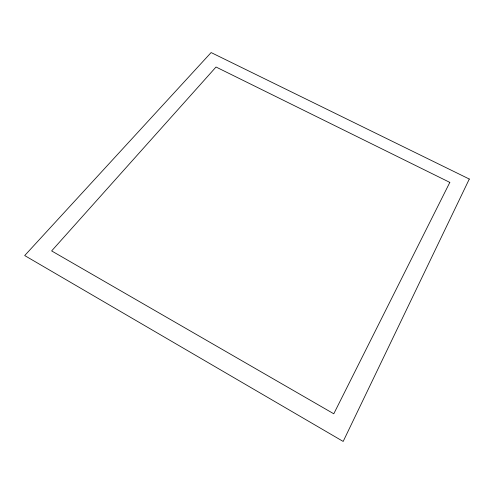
<?xml version="1.0" encoding="UTF-8"?>
<svg xmlns="http://www.w3.org/2000/svg" width="494" height="494" viewBox="0 0 494 494"><rect width="100%" height="100%" fill="white"/><g stroke="black" fill="none" stroke-linecap="round" stroke-linejoin="round"><path stroke-width="0.74" d="M469.3 179.044L343.176 441.438L24.7 255.559L211.123 52.562L469.3 179.044M449.824 182.397L333.783 413.787L51.635 250.921L216.026 67.017L449.824 182.397"/></g></svg>
